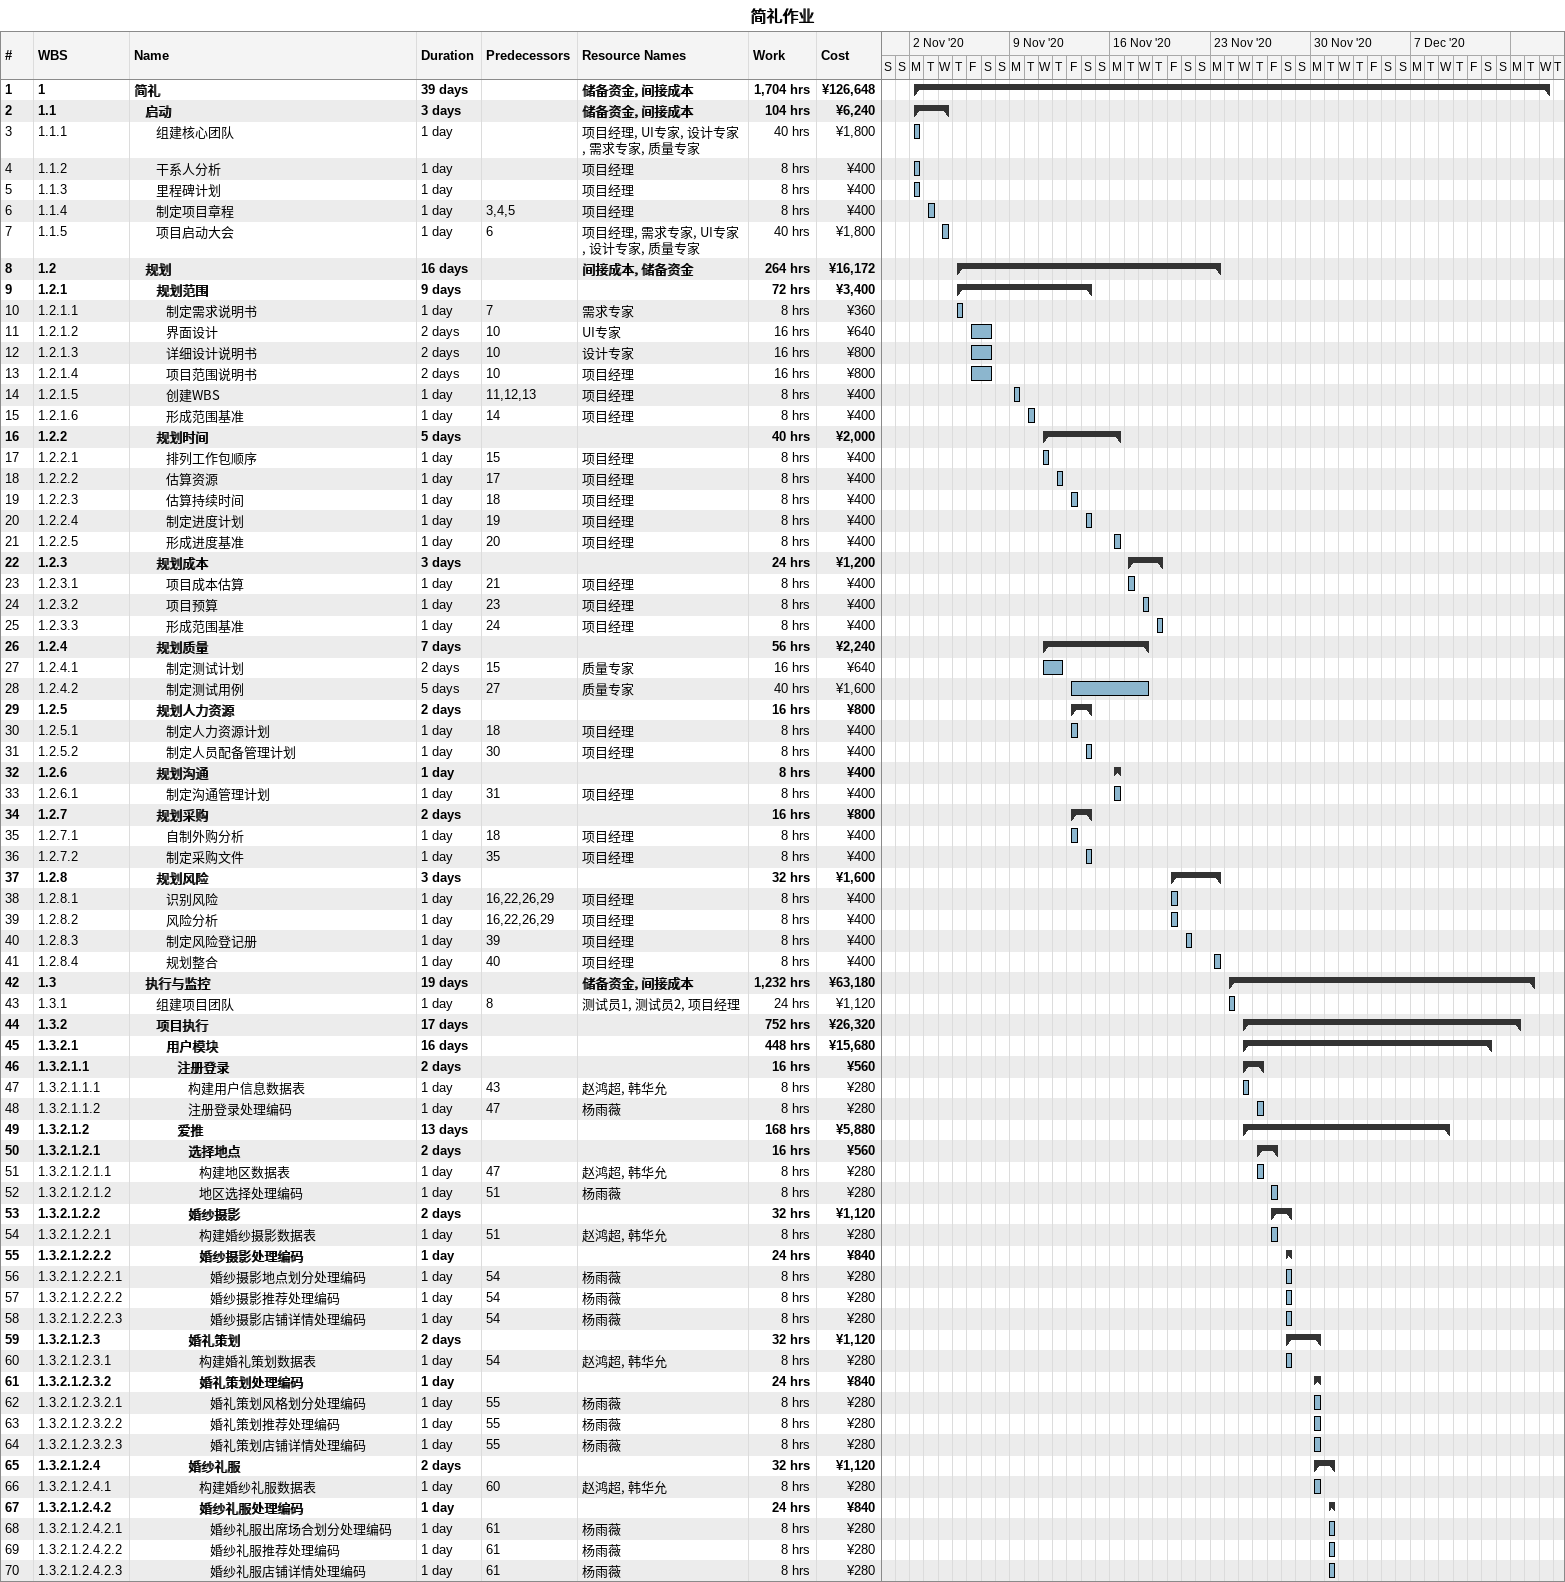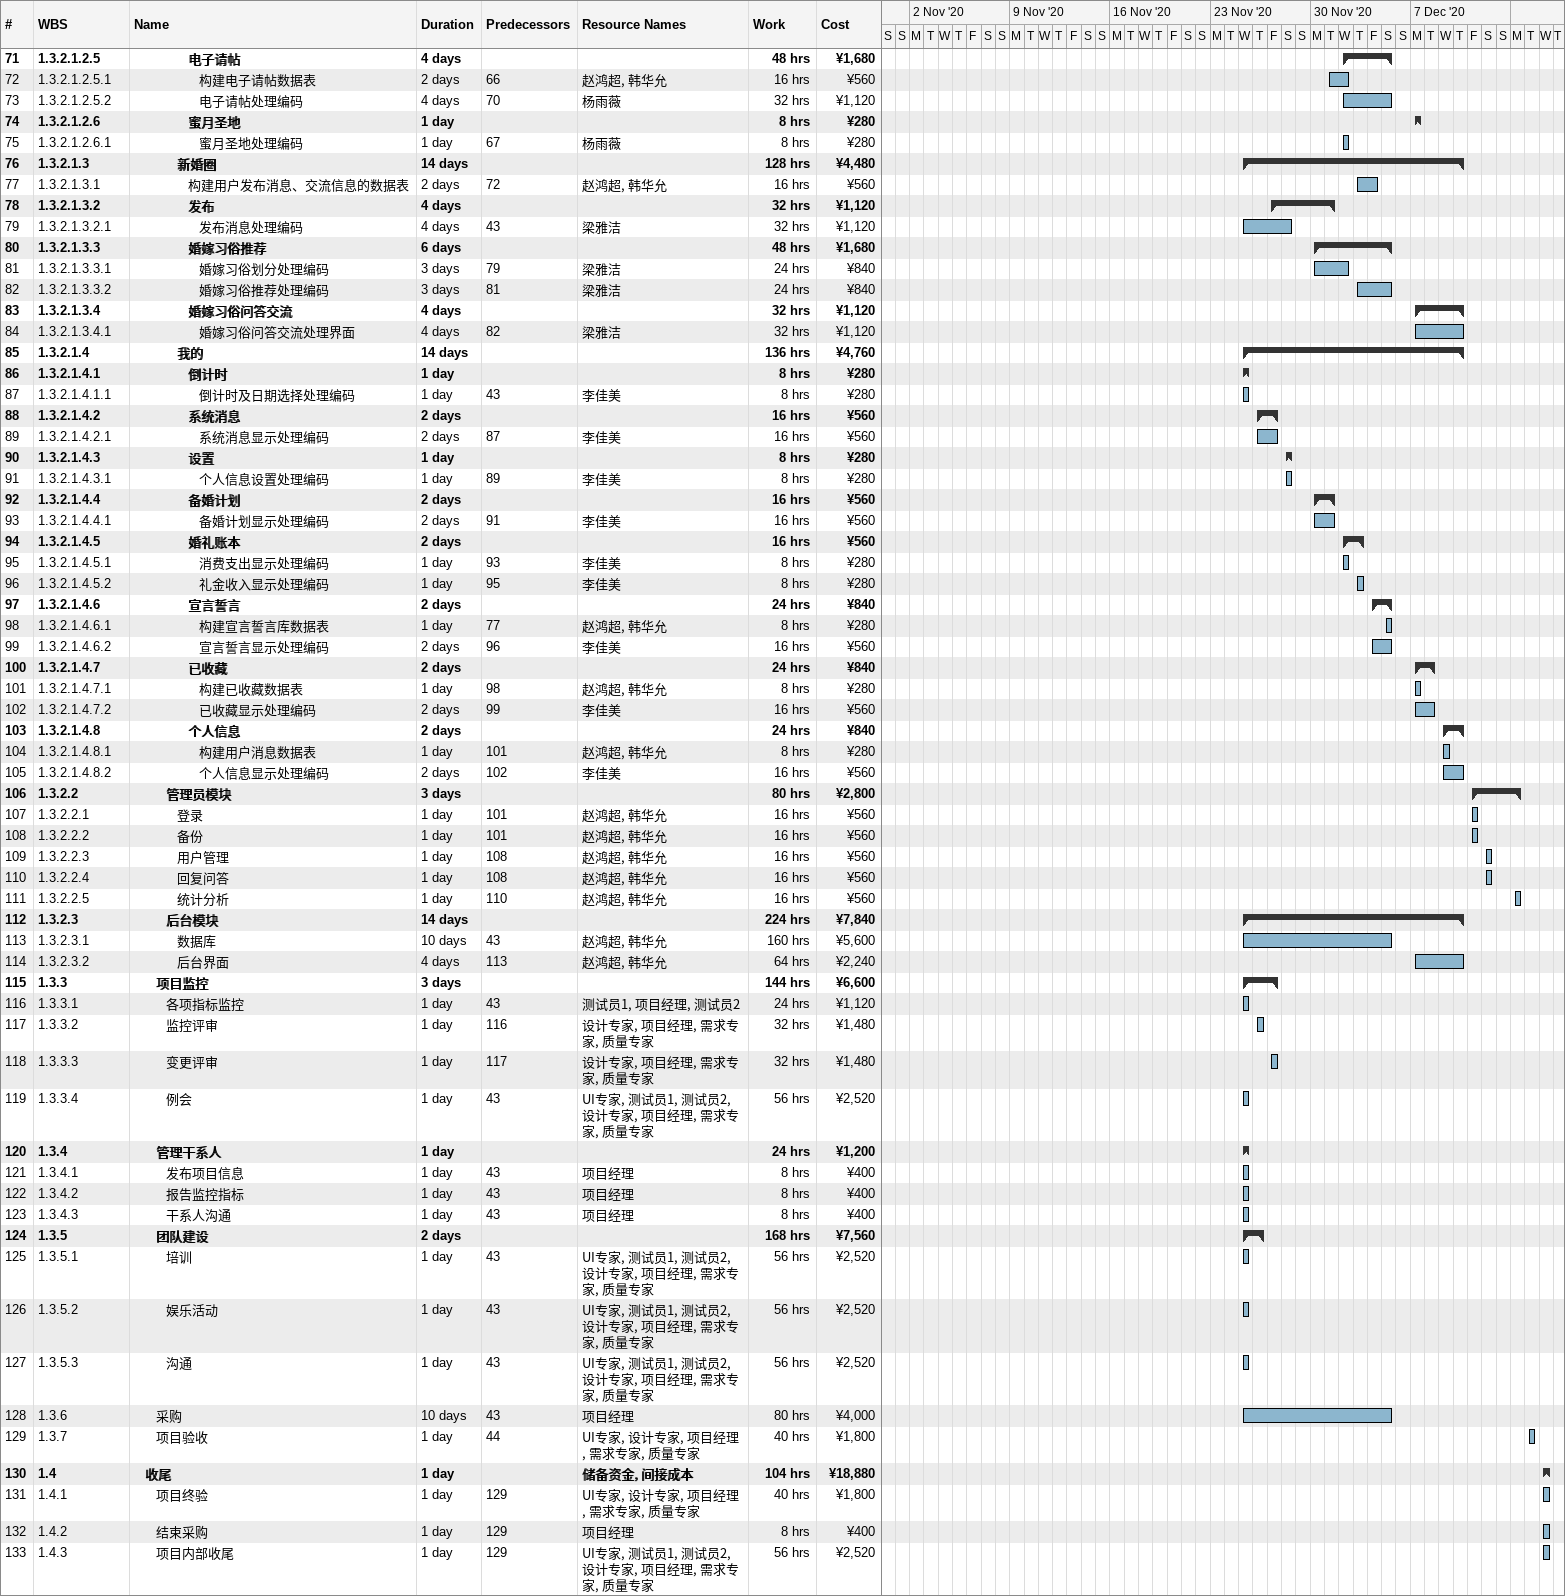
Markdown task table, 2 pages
简礼作业

| ID | WBS | Task | Duration | Start | Finish | Predecessors | Resources | Work (h) | Cost (¥) |
|---|---|---|---|---|---|---|---|---|---|
| 1 | 1 | **简礼** | 39d | 2020-11-02 | 2020-12-16 |  | 储备资金, 间接成本 | 1704 | 126648 |
| 2 | 1.1 | **启动** | 3d | 2020-11-02 | 2020-11-04 |  | 储备资金, 间接成本 | 104 | 6240 |
| 3 | 1.1.1 | 组建核心团队 | 1d | 2020-11-02 | 2020-11-02 |  | 项目经理, UI专家, 设计专家, 需求专家, 质量专家 | 40 | 1800 |
| 4 | 1.1.2 | 干系人分析 | 1d | 2020-11-02 | 2020-11-02 |  | 项目经理 | 8 | 400 |
| 5 | 1.1.3 | 里程碑计划 | 1d | 2020-11-02 | 2020-11-02 |  | 项目经理 | 8 | 400 |
| 6 | 1.1.4 | 制定项目章程 | 1d | 2020-11-03 | 2020-11-03 | 3, 4, 5 | 项目经理 | 8 | 400 |
| 7 | 1.1.5 | 项目启动大会 | 1d | 2020-11-04 | 2020-11-04 | 6 | 项目经理, 需求专家, UI专家, 设计专家, 质量专家 | 40 | 1800 |
| 8 | 1.2 | **规划** | 16d | 2020-11-05 | 2020-11-23 |  | 间接成本, 储备资金 | 264 | 16172 |
| 9 | 1.2.1 | **规划范围** | 9d | 2020-11-05 | 2020-11-14 |  |  | 72 | 3400 |
| 10 | 1.2.1.1 | 制定需求说明书 | 1d | 2020-11-05 | 2020-11-05 | 7 | 需求专家 | 8 | 360 |
| 11 | 1.2.1.2 | 界面设计 | 2d | 2020-11-06 | 2020-11-07 | 10 | UI专家 | 16 | 640 |
| 12 | 1.2.1.3 | 详细设计说明书 | 2d | 2020-11-06 | 2020-11-07 | 10 | 设计专家 | 16 | 800 |
| 13 | 1.2.1.4 | 项目范围说明书 | 2d | 2020-11-06 | 2020-11-07 | 10 | 项目经理 | 16 | 800 |
| 14 | 1.2.1.5 | 创建WBS | 1d | 2020-11-09 | 2020-11-09 | 11, 12, 13 | 项目经理 | 8 | 400 |
| 15 | 1.2.1.6 | 形成范围基准 | 1d | 2020-11-10 | 2020-11-10 | 14 | 项目经理 | 8 | 400 |
| 16 | 1.2.2 | **规划时间** | 5d | 2020-11-11 | 2020-11-16 |  |  | 40 | 2000 |
| 17 | 1.2.2.1 | 排列工作包顺序 | 1d | 2020-11-11 | 2020-11-11 | 15 | 项目经理 | 8 | 400 |
| 18 | 1.2.2.2 | 估算资源 | 1d | 2020-11-12 | 2020-11-12 | 17 | 项目经理 | 8 | 400 |
| 19 | 1.2.2.3 | 估算持续时间 | 1d | 2020-11-13 | 2020-11-13 | 18 | 项目经理 | 8 | 400 |
| 20 | 1.2.2.4 | 制定进度计划 | 1d | 2020-11-14 | 2020-11-14 | 19 | 项目经理 | 8 | 400 |
| 21 | 1.2.2.5 | 形成进度基准 | 1d | 2020-11-16 | 2020-11-16 | 20 | 项目经理 | 8 | 400 |
| 22 | 1.2.3 | **规划成本** | 3d | 2020-11-17 | 2020-11-19 |  |  | 24 | 1200 |
| 23 | 1.2.3.1 | 项目成本估算 | 1d | 2020-11-17 | 2020-11-17 | 21 | 项目经理 | 8 | 400 |
| 24 | 1.2.3.2 | 项目预算 | 1d | 2020-11-18 | 2020-11-18 | 23 | 项目经理 | 8 | 400 |
| 25 | 1.2.3.3 | 形成范围基准 | 1d | 2020-11-19 | 2020-11-19 | 24 | 项目经理 | 8 | 400 |
| 26 | 1.2.4 | **规划质量** | 7d | 2020-11-11 | 2020-11-18 |  |  | 56 | 2240 |
| 27 | 1.2.4.1 | 制定测试计划 | 2d | 2020-11-11 | 2020-11-12 | 15 | 质量专家 | 16 | 640 |
| 28 | 1.2.4.2 | 制定测试用例 | 5d | 2020-11-13 | 2020-11-18 | 27 | 质量专家 | 40 | 1600 |
| 29 | 1.2.5 | **规划人力资源** | 2d | 2020-11-13 | 2020-11-14 |  |  | 16 | 800 |
| 30 | 1.2.5.1 | 制定人力资源计划 | 1d | 2020-11-13 | 2020-11-13 | 18 | 项目经理 | 8 | 400 |
| 31 | 1.2.5.2 | 制定人员配备管理计划 | 1d | 2020-11-14 | 2020-11-14 | 30 | 项目经理 | 8 | 400 |
| 32 | 1.2.6 | **规划沟通** | 1d | 2020-11-16 | 2020-11-16 |  |  | 8 | 400 |
| 33 | 1.2.6.1 | 制定沟通管理计划 | 1d | 2020-11-16 | 2020-11-16 | 31 | 项目经理 | 8 | 400 |
| 34 | 1.2.7 | **规划采购** | 2d | 2020-11-13 | 2020-11-14 |  |  | 16 | 800 |
| 35 | 1.2.7.1 | 自制外购分析 | 1d | 2020-11-13 | 2020-11-13 | 18 | 项目经理 | 8 | 400 |
| 36 | 1.2.7.2 | 制定采购文件 | 1d | 2020-11-14 | 2020-11-14 | 35 | 项目经理 | 8 | 400 |
| 37 | 1.2.8 | **规划风险** | 3d | 2020-11-20 | 2020-11-23 |  |  | 32 | 1600 |
| 38 | 1.2.8.1 | 识别风险 | 1d | 2020-11-20 | 2020-11-20 | 16, 22, 26, 29 | 项目经理 | 8 | 400 |
| 39 | 1.2.8.2 | 风险分析 | 1d | 2020-11-20 | 2020-11-20 | 16, 22, 26, 29 | 项目经理 | 8 | 400 |
| 40 | 1.2.8.3 | 制定风险登记册 | 1d | 2020-11-21 | 2020-11-21 | 39 | 项目经理 | 8 | 400 |
| 41 | 1.2.8.4 | 规划整合 | 1d | 2020-11-23 | 2020-11-23 | 40 | 项目经理 | 8 | 400 |
| 42 | 1.3 | **执行与监控** | 19d | 2020-11-24 | 2020-12-15 |  | 储备资金, 间接成本 | 1232 | 63180 |
| 43 | 1.3.1 | 组建项目团队 | 1d | 2020-11-24 | 2020-11-24 | 8 | 测试员1, 测试员2, 项目经理 | 24 | 1120 |
| 44 | 1.3.2 | **项目执行** | 17d | 2020-11-25 | 2020-12-14 |  |  | 752 | 26320 |
| 45 | 1.3.2.1 | **用户模块** | 16d | 2020-11-25 | 2020-12-12 |  |  | 448 | 15680 |
| 46 | 1.3.2.1.1 | **注册登录** | 2d | 2020-11-25 | 2020-11-26 |  |  | 16 | 560 |
| 47 | 1.3.2.1.1.1 | 构建用户信息数据表 | 1d | 2020-11-25 | 2020-11-25 | 43 | 赵鸿超, 韩华允 | 8 | 280 |
| 48 | 1.3.2.1.1.2 | 注册登录处理编码 | 1d | 2020-11-26 | 2020-11-26 | 47 | 杨雨薇 | 8 | 280 |
| 49 | 1.3.2.1.2 | **爱推** | 13d | 2020-11-25 | 2020-12-09 |  |  | 168 | 5880 |
| 50 | 1.3.2.1.2.1 | **选择地点** | 2d | 2020-11-26 | 2020-11-27 |  |  | 16 | 560 |
| 51 | 1.3.2.1.2.1.1 | 构建地区数据表 | 1d | 2020-11-26 | 2020-11-26 | 47 | 赵鸿超, 韩华允 | 8 | 280 |
| 52 | 1.3.2.1.2.1.2 | 地区选择处理编码 | 1d | 2020-11-27 | 2020-11-27 | 51 | 杨雨薇 | 8 | 280 |
| 53 | 1.3.2.1.2.2 | **婚纱摄影** | 2d | 2020-11-27 | 2020-11-28 |  |  | 32 | 1120 |
| 54 | 1.3.2.1.2.2.1 | 构建婚纱摄影数据表 | 1d | 2020-11-27 | 2020-11-27 | 51 | 赵鸿超, 韩华允 | 8 | 280 |
| 55 | 1.3.2.1.2.2.2 | **婚纱摄影处理编码** | 1d | 2020-11-28 | 2020-11-28 |  |  | 24 | 840 |
| 56 | 1.3.2.1.2.2.2.1 | 婚纱摄影地点划分处理编码 | 1d | 2020-11-28 | 2020-11-28 | 54 | 杨雨薇 | 8 | 280 |
| 57 | 1.3.2.1.2.2.2.2 | 婚纱摄影推荐处理编码 | 1d | 2020-11-28 | 2020-11-28 | 54 | 杨雨薇 | 8 | 280 |
| 58 | 1.3.2.1.2.2.2.3 | 婚纱摄影店铺详情处理编码 | 1d | 2020-11-28 | 2020-11-28 | 54 | 杨雨薇 | 8 | 280 |
| 59 | 1.3.2.1.2.3 | **婚礼策划** | 2d | 2020-11-28 | 2020-11-30 |  |  | 32 | 1120 |
| 60 | 1.3.2.1.2.3.1 | 构建婚礼策划数据表 | 1d | 2020-11-28 | 2020-11-28 | 54 | 赵鸿超, 韩华允 | 8 | 280 |
| 61 | 1.3.2.1.2.3.2 | **婚礼策划处理编码** | 1d | 2020-11-30 | 2020-11-30 |  |  | 24 | 840 |
| 62 | 1.3.2.1.2.3.2.1 | 婚礼策划风格划分处理编码 | 1d | 2020-11-30 | 2020-11-30 | 55 | 杨雨薇 | 8 | 280 |
| 63 | 1.3.2.1.2.3.2.2 | 婚礼策划推荐处理编码 | 1d | 2020-11-30 | 2020-11-30 | 55 | 杨雨薇 | 8 | 280 |
| 64 | 1.3.2.1.2.3.2.3 | 婚礼策划店铺详情处理编码 | 1d | 2020-11-30 | 2020-11-30 | 55 | 杨雨薇 | 8 | 280 |
| 65 | 1.3.2.1.2.4 | **婚纱礼服** | 2d | 2020-11-30 | 2020-12-01 |  |  | 32 | 1120 |
| 66 | 1.3.2.1.2.4.1 | 构建婚纱礼服数据表 | 1d | 2020-11-30 | 2020-11-30 | 60 | 赵鸿超, 韩华允 | 8 | 280 |
| 67 | 1.3.2.1.2.4.2 | **婚纱礼服处理编码** | 1d | 2020-12-01 | 2020-12-01 |  |  | 24 | 840 |
| 68 | 1.3.2.1.2.4.2.1 | 婚纱礼服出席场合划分处理编码 | 1d | 2020-12-01 | 2020-12-01 | 61 | 杨雨薇 | 8 | 280 |
| 69 | 1.3.2.1.2.4.2.2 | 婚纱礼服推荐处理编码 | 1d | 2020-12-01 | 2020-12-01 | 61 | 杨雨薇 | 8 | 280 |
| 70 | 1.3.2.1.2.4.2.3 | 婚纱礼服店铺详情处理编码 | 1d | 2020-12-01 | 2020-12-01 | 61 | 杨雨薇 | 8 | 280 |
| 71 | 1.3.2.1.2.5 | **电子请帖** | 4d | 2020-12-02 | 2020-12-05 |  |  | 48 | 1680 |
| 72 | 1.3.2.1.2.5.1 | 构建电子请帖数据表 | 2d | 2020-12-01 | 2020-12-02 | 66 | 赵鸿超, 韩华允 | 16 | 560 |
| 73 | 1.3.2.1.2.5.2 | 电子请帖处理编码 | 4d | 2020-12-02 | 2020-12-05 | 70 | 杨雨薇 | 32 | 1120 |
| 74 | 1.3.2.1.2.6 | **蜜月圣地** | 1d | 2020-12-07 | 2020-12-07 |  |  | 8 | 280 |
| 75 | 1.3.2.1.2.6.1 | 蜜月圣地处理编码 | 1d | 2020-12-02 | 2020-12-02 | 67 | 杨雨薇 | 8 | 280 |
| 76 | 1.3.2.1.3 | **新婚圈** | 14d | 2020-11-25 | 2020-12-10 |  |  | 128 | 4480 |
| 77 | 1.3.2.1.3.1 | 构建用户发布消息、交流信息的数据表 | 2d | 2020-12-03 | 2020-12-04 | 72 | 赵鸿超, 韩华允 | 16 | 560 |
| 78 | 1.3.2.1.3.2 | **发布** | 4d | 2020-11-27 | 2020-12-01 |  |  | 32 | 1120 |
| 79 | 1.3.2.1.3.2.1 | 发布消息处理编码 | 4d | 2020-11-25 | 2020-11-28 | 43 | 梁雅洁 | 32 | 1120 |
| 80 | 1.3.2.1.3.3 | **婚嫁习俗推荐** | 6d | 2020-11-30 | 2020-12-05 |  |  | 48 | 1680 |
| 81 | 1.3.2.1.3.3.1 | 婚嫁习俗划分处理编码 | 3d | 2020-11-30 | 2020-12-02 | 79 | 梁雅洁 | 24 | 840 |
| 82 | 1.3.2.1.3.3.2 | 婚嫁习俗推荐处理编码 | 3d | 2020-12-03 | 2020-12-05 | 81 | 梁雅洁 | 24 | 840 |
| 83 | 1.3.2.1.3.4 | **婚嫁习俗问答交流** | 4d | 2020-12-07 | 2020-12-10 |  |  | 32 | 1120 |
| 84 | 1.3.2.1.3.4.1 | 婚嫁习俗问答交流处理界面 | 4d | 2020-12-07 | 2020-12-10 | 82 | 梁雅洁 | 32 | 1120 |
| 85 | 1.3.2.1.4 | **我的** | 14d | 2020-11-25 | 2020-12-10 |  |  | 136 | 4760 |
| 86 | 1.3.2.1.4.1 | **倒计时** | 1d | 2020-11-25 | 2020-11-25 |  |  | 8 | 280 |
| 87 | 1.3.2.1.4.1.1 | 倒计时及日期选择处理编码 | 1d | 2020-11-25 | 2020-11-25 | 43 | 李佳美 | 8 | 280 |
| 88 | 1.3.2.1.4.2 | **系统消息** | 2d | 2020-11-26 | 2020-11-27 |  |  | 16 | 560 |
| 89 | 1.3.2.1.4.2.1 | 系统消息显示处理编码 | 2d | 2020-11-26 | 2020-11-27 | 87 | 李佳美 | 16 | 560 |
| 90 | 1.3.2.1.4.3 | **设置** | 1d | 2020-11-28 | 2020-11-28 |  |  | 8 | 280 |
| 91 | 1.3.2.1.4.3.1 | 个人信息设置处理编码 | 1d | 2020-11-28 | 2020-11-28 | 89 | 李佳美 | 8 | 280 |
| 92 | 1.3.2.1.4.4 | **备婚计划** | 2d | 2020-11-30 | 2020-12-01 |  |  | 16 | 560 |
| 93 | 1.3.2.1.4.4.1 | 备婚计划显示处理编码 | 2d | 2020-11-30 | 2020-12-01 | 91 | 李佳美 | 16 | 560 |
| 94 | 1.3.2.1.4.5 | **婚礼账本** | 2d | 2020-12-02 | 2020-12-03 |  |  | 16 | 560 |
| 95 | 1.3.2.1.4.5.1 | 消费支出显示处理编码 | 1d | 2020-12-02 | 2020-12-02 | 93 | 李佳美 | 8 | 280 |
| 96 | 1.3.2.1.4.5.2 | 礼金收入显示处理编码 | 1d | 2020-12-03 | 2020-12-03 | 95 | 李佳美 | 8 | 280 |
| 97 | 1.3.2.1.4.6 | **宣言誓言** | 2d | 2020-12-04 | 2020-12-05 |  |  | 24 | 840 |
| 98 | 1.3.2.1.4.6.1 | 构建宣言誓言库数据表 | 1d | 2020-12-05 | 2020-12-05 | 77 | 赵鸿超, 韩华允 | 8 | 280 |
| 99 | 1.3.2.1.4.6.2 | 宣言誓言显示处理编码 | 2d | 2020-12-04 | 2020-12-05 | 96 | 李佳美 | 16 | 560 |
| 100 | 1.3.2.1.4.7 | **已收藏** | 2d | 2020-12-07 | 2020-12-08 |  |  | 24 | 840 |
| 101 | 1.3.2.1.4.7.1 | 构建已收藏数据表 | 1d | 2020-12-07 | 2020-12-07 | 98 | 赵鸿超, 韩华允 | 8 | 280 |
| 102 | 1.3.2.1.4.7.2 | 已收藏显示处理编码 | 2d | 2020-12-07 | 2020-12-08 | 99 | 李佳美 | 16 | 560 |
| 103 | 1.3.2.1.4.8 | **个人信息** | 2d | 2020-12-09 | 2020-12-10 |  |  | 24 | 840 |
| 104 | 1.3.2.1.4.8.1 | 构建用户消息数据表 | 1d | 2020-12-09 | 2020-12-09 | 101 | 赵鸿超, 韩华允 | 8 | 280 |
| 105 | 1.3.2.1.4.8.2 | 个人信息显示处理编码 | 2d | 2020-12-09 | 2020-12-10 | 102 | 李佳美 | 16 | 560 |
| 106 | 1.3.2.2 | **管理员模块** | 3d | 2020-12-11 | 2020-12-14 |  |  | 80 | 2800 |
| 107 | 1.3.2.2.1 | 登录 | 1d | 2020-12-11 | 2020-12-11 | 101 | 赵鸿超, 韩华允 | 16 | 560 |
| 108 | 1.3.2.2.2 | 备份 | 1d | 2020-12-11 | 2020-12-11 | 101 | 赵鸿超, 韩华允 | 16 | 560 |
| 109 | 1.3.2.2.3 | 用户管理 | 1d | 2020-12-12 | 2020-12-12 | 108 | 赵鸿超, 韩华允 | 16 | 560 |
| 110 | 1.3.2.2.4 | 回复问答 | 1d | 2020-12-12 | 2020-12-12 | 108 | 赵鸿超, 韩华允 | 16 | 560 |
| 111 | 1.3.2.2.5 | 统计分析 | 1d | 2020-12-14 | 2020-12-14 | 110 | 赵鸿超, 韩华允 | 16 | 560 |
| 112 | 1.3.2.3 | **后台模块** | 14d | 2020-11-25 | 2020-12-10 |  |  | 224 | 7840 |
| 113 | 1.3.2.3.1 | 数据库 | 10d | 2020-11-25 | 2020-12-05 | 43 | 赵鸿超, 韩华允 | 160 | 5600 |
| 114 | 1.3.2.3.2 | 后台界面 | 4d | 2020-12-07 | 2020-12-10 | 113 | 赵鸿超, 韩华允 | 64 | 2240 |
| 115 | 1.3.3 | **项目监控** | 3d | 2020-11-25 | 2020-11-27 |  |  | 144 | 6600 |
| 116 | 1.3.3.1 | 各项指标监控 | 1d | 2020-11-25 | 2020-11-25 | 43 | 测试员1, 项目经理, 测试员2 | 24 | 1120 |
| 117 | 1.3.3.2 | 监控评审 | 1d | 2020-11-26 | 2020-11-26 | 116 | 设计专家, 项目经理, 需求专家, 质量专家 | 32 | 1480 |
| 118 | 1.3.3.3 | 变更评审 | 1d | 2020-11-27 | 2020-11-27 | 117 | 设计专家, 项目经理, 需求专家, 质量专家 | 32 | 1480 |
| 119 | 1.3.3.4 | 例会 | 1d | 2020-11-25 | 2020-11-25 | 43 | UI专家, 测试员1, 测试员2, 设计专家, 项目经理, 需求专家, 质量专家 | 56 | 2520 |
| 120 | 1.3.4 | **管理干系人** | 1d | 2020-11-25 | 2020-11-25 |  |  | 24 | 1200 |
| 121 | 1.3.4.1 | 发布项目信息 | 1d | 2020-11-25 | 2020-11-25 | 43 | 项目经理 | 8 | 400 |
| 122 | 1.3.4.2 | 报告监控指标 | 1d | 2020-11-25 | 2020-11-25 | 43 | 项目经理 | 8 | 400 |
| 123 | 1.3.4.3 | 干系人沟通 | 1d | 2020-11-25 | 2020-11-25 | 43 | 项目经理 | 8 | 400 |
| 124 | 1.3.5 | **团队建设** | 2d | 2020-11-25 | 2020-11-26 |  |  | 168 | 7560 |
| 125 | 1.3.5.1 | 培训 | 1d | 2020-11-25 | 2020-11-25 | 43 | UI专家, 测试员1, 测试员2, 设计专家, 项目经理, 需求专家, 质量专家 | 56 | 2520 |
| 126 | 1.3.5.2 | 娱乐活动 | 1d | 2020-11-25 | 2020-11-25 | 43 | UI专家, 测试员1, 测试员2, 设计专家, 项目经理, 需求专家, 质量专家 | 56 | 2520 |
| 127 | 1.3.5.3 | 沟通 | 1d | 2020-11-25 | 2020-11-25 | 43 | UI专家, 测试员1, 测试员2, 设计专家, 项目经理, 需求专家, 质量专家 | 56 | 2520 |
| 128 | 1.3.6 | 采购 | 10d | 2020-11-25 | 2020-12-05 | 43 | 项目经理 | 80 | 4000 |
| 129 | 1.3.7 | 项目验收 | 1d | 2020-12-15 | 2020-12-15 | 44 | UI专家, 设计专家, 项目经理, 需求专家, 质量专家 | 40 | 1800 |
| 130 | 1.4 | **收尾** | 1d | 2020-12-16 | 2020-12-16 |  | 储备资金, 间接成本 | 104 | 18880 |
| 131 | 1.4.1 | 项目终验 | 1d | 2020-12-16 | 2020-12-16 | 129 | UI专家, 设计专家, 项目经理, 需求专家, 质量专家 | 40 | 1800 |
| 132 | 1.4.2 | 结束采购 | 1d | 2020-12-16 | 2020-12-16 | 129 | 项目经理 | 8 | 400 |
| 133 | 1.4.3 | 项目内部收尾 | 1d | 2020-12-16 | 2020-12-16 | 129 | UI专家, 测试员1, 测试员2, 设计专家, 项目经理, 需求专家, 质量专家 | 56 | 2520 |
